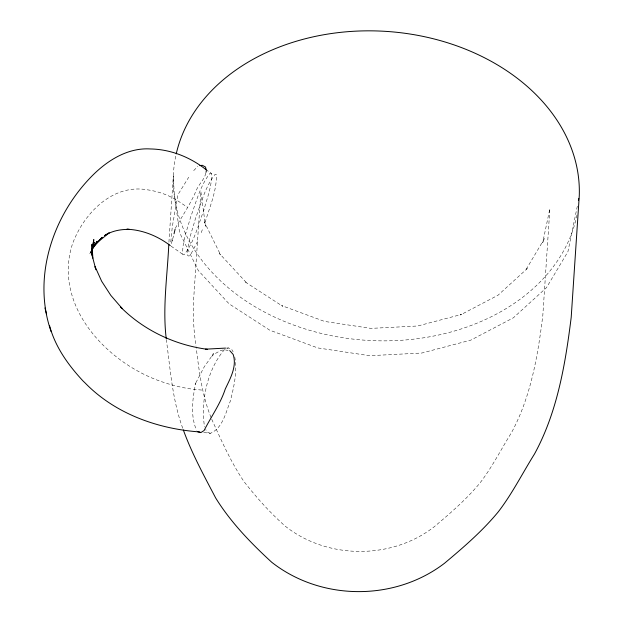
<?xml version="1.0" encoding="UTF-8"?>
<svg xmlns="http://www.w3.org/2000/svg" width="623" height="623" viewBox="0 0 623 623"><rect width="100%" height="100%" fill="white"/><g stroke="black" fill="none" stroke-linecap="round" stroke-linejoin="round"><path stroke-width="0.47" stroke-dasharray="3.12 2.34" d="M168.926 242.215L173.334 175.888L174.167 192.608L179.572 232.597L198.301 270.538L229.093 303.837L269.837 330.237L317.761 347.922L369.603 355.694L421.826 353.031L470.863 340.103L513.391 317.792L546.496 287.631L567.935 251.661L577.755 204.079M195.092 384.422L195.669 383.176C192.6 398.331 190.179 415.58 196.533 430.189M175.297 228.329C182.251 215.885 190.7 203.768 196.276 190.373C198.776 184.034 204.85 179.393 205.972 172.353M172.688 239.045L173.809 234.793M205.06 222.434C209.733 206.906 216.679 191.199 216.43 174.767L215.161 174.269C204.983 186.978 201.104 203.612 195.42 218.626C192.219 230.705 187.032 242.908 187.663 255.586L188.933 256.084L191.097 253.802L197.46 241.662M172.26 240.642L171.169 243.655L170.609 243.616L172.283 226.85L177.82 194.851L188.722 177.22M201.237 232.636L203.137 227.566M91.153 250.976L89.541 254.363L91.293 250.991M195.863 382.763L204.266 366.815L211.033 357.205M213.728 354.37L211.22 357.002L213.393 353.358L213.728 354.37L220.589 350.601L224.381 349.682L228.111 350.523M224.599 349.48C207.303 369.33 200.528 401.267 204.539 426.957M193.691 170.609L197.873 166.333M226.904 348.553L228.446 347.938L231.67 349.301L233.103 351.816M203.713 432.463L210.325 433.343C222.676 428.211 225.728 412.636 230.23 401.36C234.1 386.431 237.737 370.529 234.404 355.165M226.523 348.039L228.446 347.938M201.673 390.06L193.745 389.313A101.837 64.122 21.6 0 1 161.801 381.743C106.868 363.139 52.69 305.402 72.408 244.138C83.389 214.039 112.187 183.699 146.981 189.758A52.161 32.848 21.6 0 1 168.249 195.715L175.016 199.01L187.461 207.272M211.509 173.513L210.239 173.007C200.061 185.724 196.183 202.358 190.498 217.372C187.297 229.451 182.111 241.654 182.741 254.332L184.011 254.83C194.189 242.121 198.067 225.487 203.752 210.473C206.953 198.394 212.139 186.184 211.509 173.513L206.766 170.157M210.325 433.343L207.101 431.98L205.668 429.465M171.052 246.132L182.741 254.332M211.742 419.287C221.383 440.554 230.884 462.134 243.982 481.548C256.45 497.489 270.071 512.752 285.241 526.17C327.425 559.501 391.275 559.851 433.873 527.042C450.219 513.344 466.541 499.303 480.131 482.786C492.069 467.273 500.861 449.674 511.218 433.125C530.889 397.116 537.813 355.772 542.812 315.518L549.875 208.65L542.672 242.783L544.525 238.531L525.742 270.039L527.26 268.568L497.987 295.24L460.389 314.958L461.518 314.436L417.651 326L370.934 328.383L324.56 321.429L281.689 305.605L282.655 306.236L245.236 281.993L246.63 282.904L219.413 253.46L220.69 255.064L204.274 221.827L205.535 226.235L200.847 191.518L193.706 298.386C192.725 314.311 193.66 330.283 195.996 346.053M211.033 417.511C201.961 395.052 199.072 370.864 196.128 347.019M182.71 428.203C172.353 399.865 170.344 369.462 166.364 339.8M576.999 214.966A203.238 154.769 3.8 0 1 344.208 337.923A203.238 154.769 3.8 0 1 176.013 154.823"/><path stroke-width="0.93" d="M168.802 244.154C167.416 275.646 162.432 307.326 166.255 338.834M578.432 200.404L578.767 198.566M174.043 233.789L175.086 229.241M172.26 240.642L172.462 239.894M205.972 172.353L206.415 170.764L205.543 167.057L202.366 165.305L199.827 165.578M91.978 249.379L94.275 242.183L92.173 249.2L93.8 239.575L91.978 252.736L91.939 244.317L92.882 258.21L91.231 251.902L95.88 269.728M91.83 250.314L93.964 245.049L91.955 249.278M91.737 250.15L97.18 241.218L91.916 249.114L102.125 237.308L96.549 243.071L109.173 232.877L104.656 235.525C111.961 230.853 120.792 229.225 129.358 229.404L126.858 229.233C142.636 229.809 157.798 236.078 170.274 245.579M205.388 349.184L225.565 348.093M199.944 431.957C157.627 428.974 115.06 413.758 85.032 382.888L83.194 381.136C68.429 365.312 55.252 347.003 49.606 325.845M207.366 349.308C174.876 345.017 143.617 330.237 120.465 306.905L122.303 308.658L110.808 295.372L101.642 281.238L95.062 266.613L95.49 268.264M197.787 431.825L200.847 432.603L204.11 430.509C211.057 416.725 220.363 404.008 225.246 389.102C230.183 378.48 237.153 366.612 233.158 354.44L229.723 350.562M205.979 169.596C190.194 157.175 170.694 149.31 150.493 148.959C129.125 147.55 109.648 159.06 94.704 173.326C53.578 212.949 31.695 276.285 51.117 331.615M183.326 429.948C191.884 453.552 204.017 475.707 215.636 497.917C230.635 522.206 250.796 543.007 271.698 562.234C321.086 601.031 394.663 601.436 444.526 563.247C463.535 547.321 482.514 530.998 498.314 511.795C512.199 493.751 522.417 473.293 534.464 454.05C557.344 412.177 565.388 364.105 571.205 317.294L579.273 195.809A203.238 154.769 3.8 0 0 396.485 32.264A203.238 154.769 3.8 0 0 176.231 153.873M44.957 307.972L46.6 314.28"/></g></svg>
